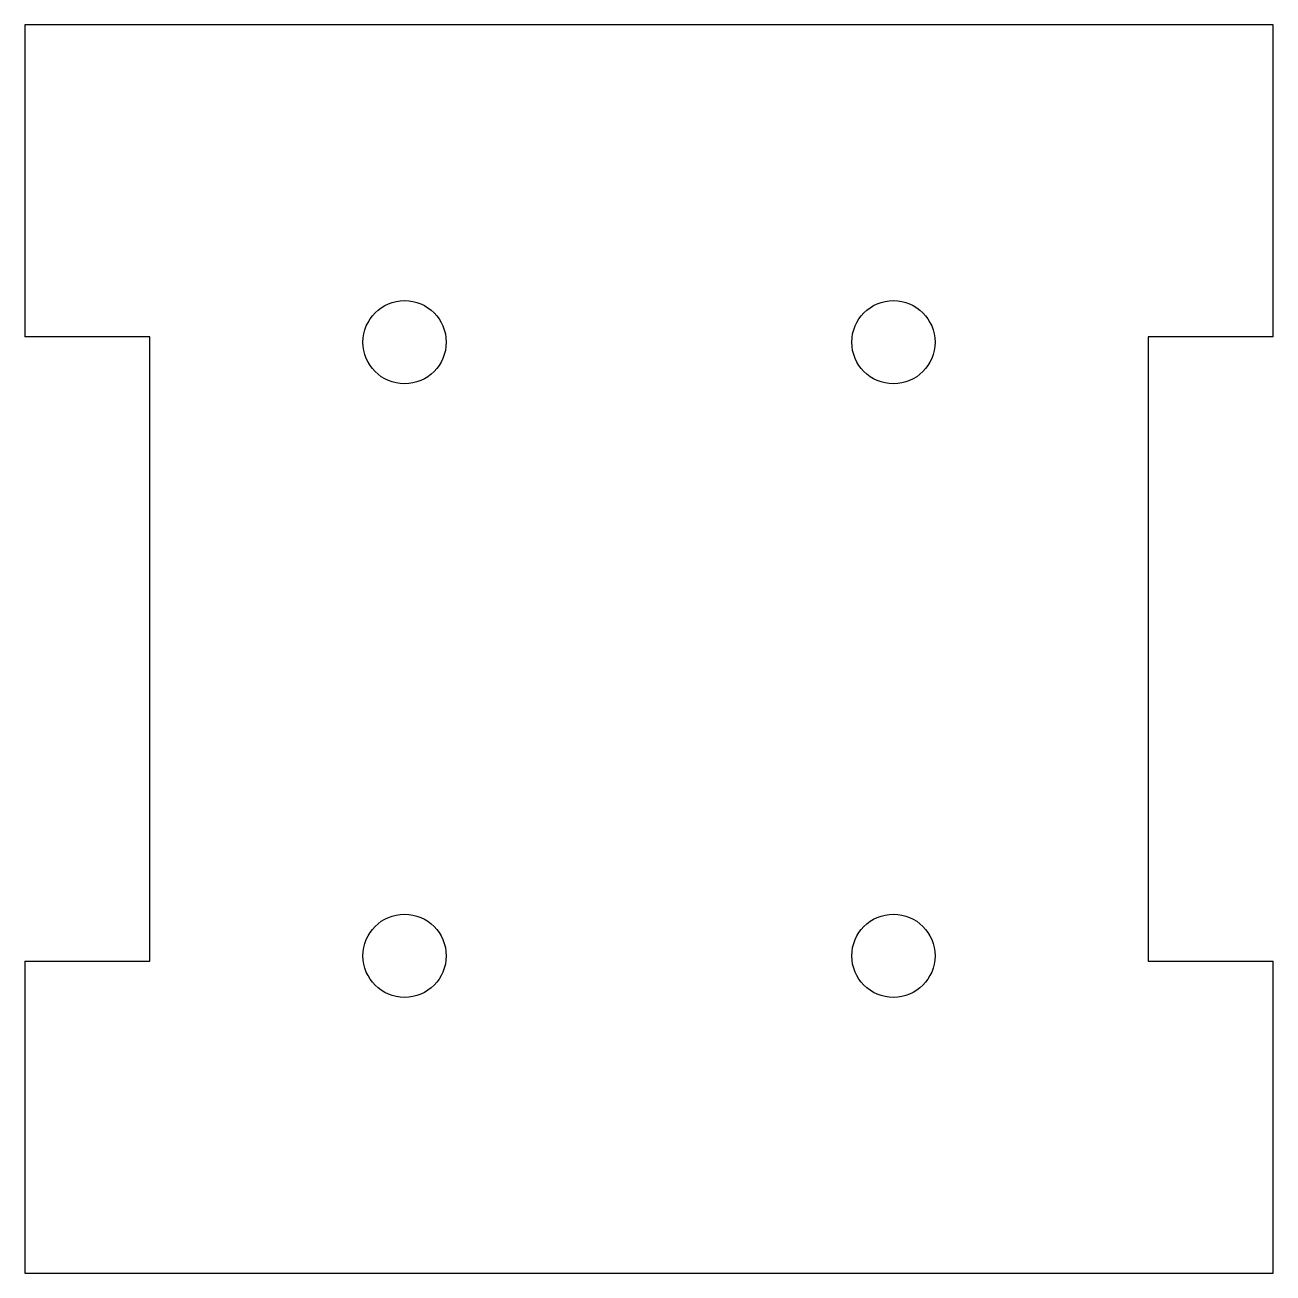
# Model space of a CAD drawing. Header units: millimetres. Extents: x 0 to 60, y -60 to 0.
import ezdxf

# ---------------------------------------------------------------- set-up
doc = ezdxf.new("R2010")
doc.units = ezdxf.units.MM

msp = doc.modelspace()

# ---------------------------------------------------------------- linework, layer by layer
at = {"color": 7, "linetype": 'Continuous', "lineweight": 25}
for p, q in [((60, 0), (0, 0)), ((0, 0), (0, -15)), ((60, -15), (60, 0)), ((6, -15), (0, -15)), ((6, -45), (6, -15)), ((54, -15), (54, -45)), ((60, -15), (54, -15)), ((0, -45), (6, -45)), ((0, -45), (0, -60)), ((54, -45), (60, -45)), ((60, -60), (60, -45)), ((0, -60), (60, -60))]:
    msp.add_line(p, q, dxfattribs=at)
for centre in [(18.25, -15.25), (41.75, -15.25), (18.25, -44.75), (41.75, -44.75)]:
    msp.add_circle(centre, 2, dxfattribs=at)

doc.saveas('drawing.dxf')
